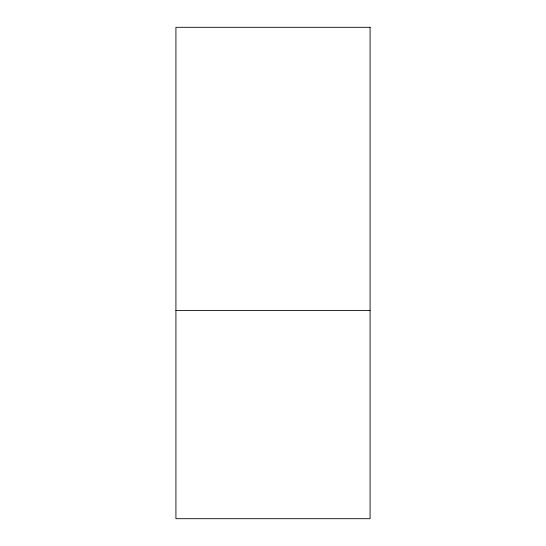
<?xml version="1.0" encoding="UTF-8"?>
<svg xmlns="http://www.w3.org/2000/svg" width="546" height="546" viewBox="0 0 546 546"><rect width="100%" height="100%" fill="white"/><g stroke="black" fill="none" stroke-linecap="round" stroke-linejoin="round"><path stroke-width="0.82" d="M175.921 310.442L370.079 310.442M370.079 27.3L175.921 27.3L175.921 518.7L370.079 518.7L370.079 27.3"/></g></svg>
